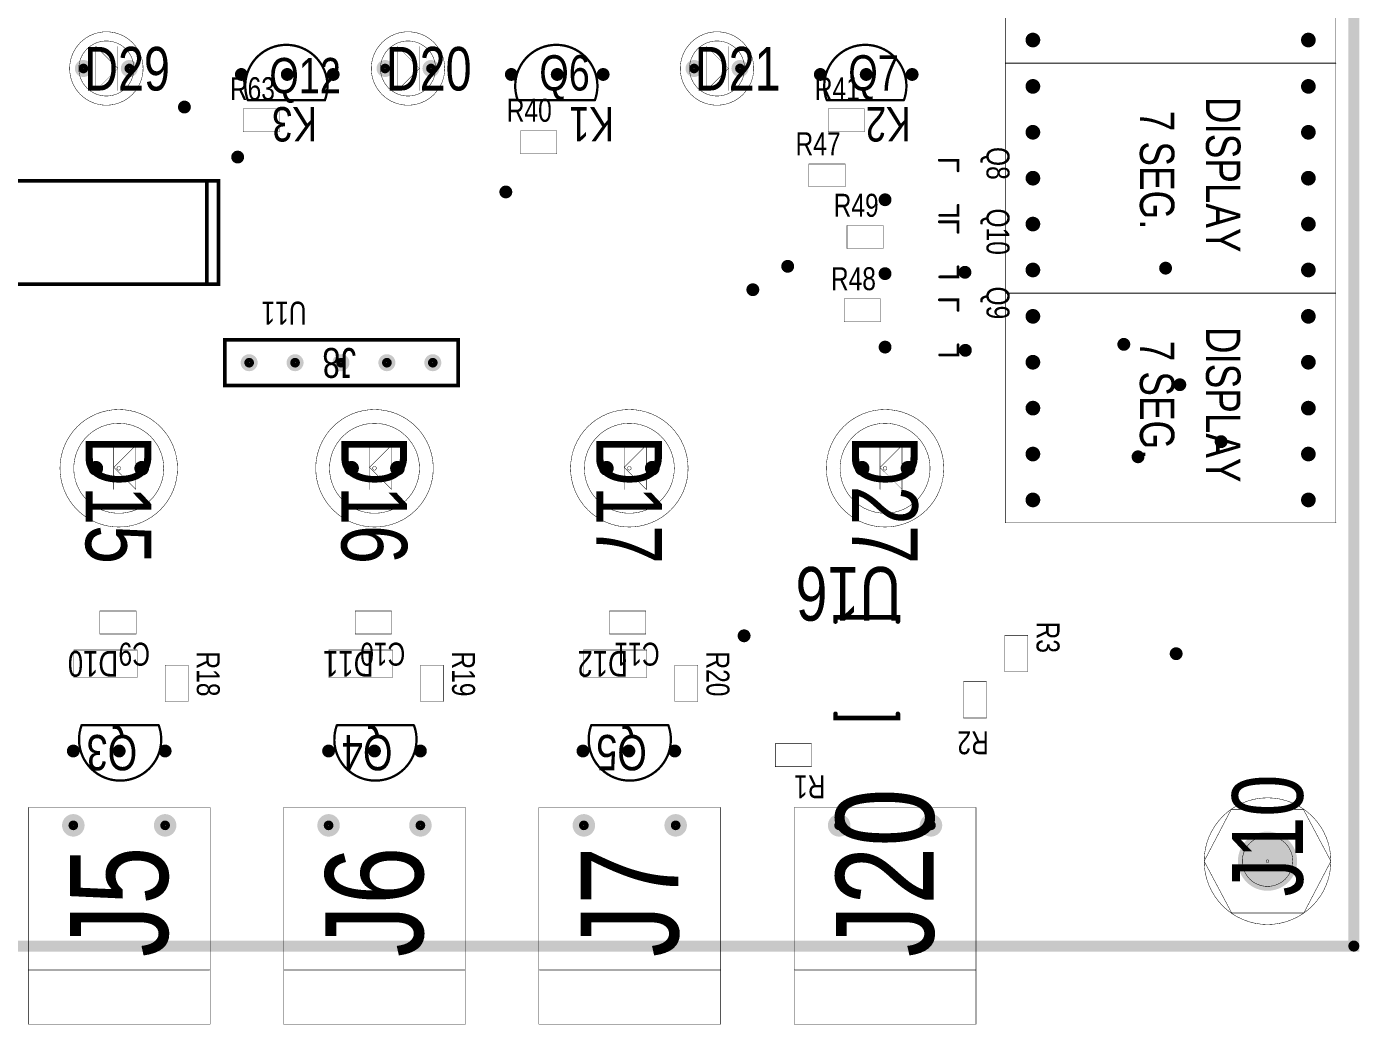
# Model space of a CAD drawing. Extents: x 0 to 5.47, y 0 to 3.78.
# Drawn here: x 2.565 to 5.468, y -0.001 to 2.173 of the extents above; entities that cross this region are included whole.
import ezdxf

# ---------------------------------------------------------------- set-up
doc = ezdxf.new("R2010")
doc.units = 0

msp = doc.modelspace()

# ---------------------------------------------------------------- linework, layer by layer
at = {"layer": 'DRL'}
for points, const_width in [([(4.749, 2.144, 1), (4.765, 2.144, 1)], 0.016), ([(5.349, 2.144, 1), (5.365, 2.144, 1)], 0.016), ([(2.68, 2.082, 1), (2.698, 2.082, 1)], 0.019), ([(2.78, 2.082, 1), (2.798, 2.082, 1)], 0.019), ([(3.337, 2.082, 1), (3.355, 2.082, 1)], 0.019), ([(3.437, 2.082, 1), (3.455, 2.082, 1)], 0.019), ([(4.01, 2.082, 1), (4.028, 2.082, 1)], 0.019), ([(4.11, 2.082, 1), (4.128, 2.082, 1)], 0.019), ([(3.026, 2.069, 1), (3.04, 2.069, 1)], 0.014), ([(3.126, 2.069, 1), (3.14, 2.069, 1)], 0.014), ([(3.226, 2.069, 1), (3.24, 2.069, 1)], 0.014), ([(3.614, 2.069, 1), (3.628, 2.069, 1)], 0.014), ([(3.714, 2.069, 1), (3.728, 2.069, 1)], 0.014), ([(3.814, 2.069, 1), (3.828, 2.069, 1)], 0.014), ([(4.287, 2.069, 1), (4.301, 2.069, 1)], 0.014), ([(4.387, 2.069, 1), (4.401, 2.069, 1)], 0.014), ([(4.487, 2.069, 1), (4.501, 2.069, 1)], 0.014), ([(4.749, 2.043, 1), (4.765, 2.043, 1)], 0.016), ([(5.349, 2.043, 1), (5.365, 2.043, 1)], 0.016), ([(2.902, 1.998, 1), (2.916, 1.998, 1)], 0.014), ([(4.749, 1.943, 1), (4.765, 1.943, 1)], 0.016), ([(5.349, 1.943, 1), (5.365, 1.943, 1)], 0.016), ([(3.018, 1.889, 1), (3.032, 1.889, 1)], 0.014), ([(4.749, 1.843, 1), (4.765, 1.843, 1)], 0.016), ([(5.349, 1.843, 1), (5.365, 1.843, 1)], 0.016), ([(3.602, 1.813, 1), (3.616, 1.813, 1)], 0.014), ([(4.428, 1.796, 1), (4.442, 1.796, 1)], 0.014), ([(4.749, 1.743, 1), (4.765, 1.743, 1)], 0.016), ([(5.349, 1.743, 1), (5.365, 1.743, 1)], 0.016), ([(4.216, 1.651, 1), (4.23, 1.651, 1)], 0.014), ([(4.749, 1.643, 1), (4.765, 1.643, 1)], 0.016), ([(5.039, 1.647, 1), (5.053, 1.647, 1)], 0.014), ([(5.349, 1.643, 1), (5.365, 1.643, 1)], 0.016), ([(4.428, 1.635, 1), (4.442, 1.635, 1)], 0.014), ([(4.602, 1.638, 1), (4.616, 1.638, 1)], 0.014), ([(4.14, 1.6, 1), (4.154, 1.6, 1)], 0.014), ([(4.749, 1.542, 1), (4.765, 1.542, 1)], 0.016), ([(5.349, 1.542, 1), (5.365, 1.542, 1)], 0.016), ([(4.428, 1.475, 1), (4.442, 1.475, 1)], 0.014), ([(4.603, 1.468, 1), (4.617, 1.468, 1)], 0.014), ([(4.948, 1.481, 1), (4.962, 1.481, 1)], 0.014), ([(3.041, 1.441, 1), (3.059, 1.441, 1)], 0.019), ([(3.141, 1.441, 1), (3.159, 1.441, 1)], 0.019), ([(3.241, 1.441, 1), (3.259, 1.441, 1)], 0.019), ([(3.341, 1.441, 1), (3.359, 1.441, 1)], 0.019), ([(3.441, 1.441, 1), (3.459, 1.441, 1)], 0.019), ([(4.749, 1.442, 1), (4.765, 1.442, 1)], 0.016), ([(5.349, 1.442, 1), (5.365, 1.442, 1)], 0.016), ([(5.07, 1.393, 1), (5.084, 1.393, 1)], 0.014), ([(4.749, 1.342, 1), (4.765, 1.342, 1)], 0.016), ([(5.349, 1.342, 1), (5.365, 1.342, 1)], 0.016), ([(5.16, 1.269, 1), (5.174, 1.269, 1)], 0.014), ([(4.749, 1.242, 1), (4.765, 1.242, 1)], 0.016), ([(4.979, 1.236, 1), (4.993, 1.236, 1)], 0.014), ([(5.349, 1.242, 1), (5.365, 1.242, 1)], 0.016), ([(2.708, 1.211, 1), (2.724, 1.211, 1)], 0.016), ([(2.808, 1.211, 1), (2.824, 1.211, 1)], 0.016), ([(3.265, 1.211, 1), (3.281, 1.211, 1)], 0.016), ([(3.365, 1.211, 1), (3.381, 1.211, 1)], 0.016), ([(3.82, 1.211, 1), (3.836, 1.211, 1)], 0.016), ([(3.92, 1.211, 1), (3.936, 1.211, 1)], 0.016), ([(4.377, 1.211, 1), (4.393, 1.211, 1)], 0.016), ([(4.477, 1.211, 1), (4.493, 1.211, 1)], 0.016), ([(4.749, 1.142, 1), (4.765, 1.142, 1)], 0.016), ([(5.349, 1.142, 1), (5.365, 1.142, 1)], 0.016), ([(4.121, 0.846, 1), (4.135, 0.846, 1)], 0.014), ([(5.062, 0.807, 1), (5.076, 0.807, 1)], 0.014), ([(2.66, 0.595, 1), (2.674, 0.595, 1)], 0.014), ([(2.76, 0.595, 1), (2.774, 0.595, 1)], 0.014), ([(2.86, 0.595, 1), (2.874, 0.595, 1)], 0.014), ([(3.216, 0.595, 1), (3.23, 0.595, 1)], 0.014), ([(3.316, 0.595, 1), (3.33, 0.595, 1)], 0.014), ([(3.416, 0.595, 1), (3.43, 0.595, 1)], 0.014), ([(3.77, 0.595, 1), (3.784, 0.595, 1)], 0.014), ([(3.87, 0.595, 1), (3.884, 0.595, 1)], 0.014), ([(3.97, 0.595, 1), (3.984, 0.595, 1)], 0.014), ([(2.655, 0.433, 1), (2.679, 0.433, 1)], 0.025), ([(2.855, 0.433, 1), (2.879, 0.433, 1)], 0.025), ([(3.211, 0.433, 1), (3.235, 0.433, 1)], 0.025), ([(3.411, 0.433, 1), (3.435, 0.433, 1)], 0.025), ([(3.767, 0.433, 1), (3.791, 0.433, 1)], 0.025), ([(3.967, 0.433, 1), (3.991, 0.433, 1)], 0.025), ([(4.323, 0.433, 1), (4.347, 0.433, 1)], 0.025), ([(4.523, 0.433, 1), (4.547, 0.433, 1)], 0.025), ([(5.236, 0.355, 1), (5.3, 0.355, 1)], 0.065)]:
    msp.add_lwpolyline(points, format="xyb", close=True, dxfattribs=dict(at, const_width=const_width))
at = {"layer": 'IN1', "const_width": 0.011}
for points in [[(4.752, 2.144, 1), (4.762, 2.144, 1)], [(5.352, 2.144, 1), (5.362, 2.144, 1)], [(2.684, 2.082, 1), (2.694, 2.082, 1)], [(2.784, 2.082, 1), (2.794, 2.082, 1)], [(3.341, 2.082, 1), (3.351, 2.082, 1)], [(3.441, 2.082, 1), (3.451, 2.082, 1)], [(4.014, 2.082, 1), (4.024, 2.082, 1)], [(4.114, 2.082, 1), (4.124, 2.082, 1)], [(3.028, 2.069, 1), (3.038, 2.069, 1)], [(3.128, 2.069, 1), (3.138, 2.069, 1)], [(3.228, 2.069, 1), (3.238, 2.069, 1)], [(3.616, 2.069, 1), (3.626, 2.069, 1)], [(3.716, 2.069, 1), (3.726, 2.069, 1)], [(3.816, 2.069, 1), (3.826, 2.069, 1)], [(4.289, 2.069, 1), (4.299, 2.069, 1)], [(4.389, 2.069, 1), (4.399, 2.069, 1)], [(4.489, 2.069, 1), (4.499, 2.069, 1)], [(4.752, 2.043, 1), (4.762, 2.043, 1)], [(5.352, 2.043, 1), (5.362, 2.043, 1)], [(2.904, 1.998, 1), (2.914, 1.998, 1)], [(4.752, 1.943, 1), (4.762, 1.943, 1)], [(5.352, 1.943, 1), (5.362, 1.943, 1)], [(3.02, 1.889, 1), (3.03, 1.889, 1)], [(4.752, 1.843, 1), (4.762, 1.843, 1)], [(5.352, 1.843, 1), (5.362, 1.843, 1)], [(3.604, 1.813, 1), (3.614, 1.813, 1)], [(4.43, 1.796, 1), (4.44, 1.796, 1)], [(4.752, 1.743, 1), (4.762, 1.743, 1)], [(5.352, 1.743, 1), (5.362, 1.743, 1)], [(4.218, 1.651, 1), (4.228, 1.651, 1)], [(5.041, 1.647, 1), (5.051, 1.647, 1)], [(4.43, 1.635, 1), (4.44, 1.635, 1)], [(4.604, 1.638, 1), (4.614, 1.638, 1)], [(4.752, 1.643, 1), (4.762, 1.643, 1)], [(5.352, 1.643, 1), (5.362, 1.643, 1)], [(4.142, 1.6, 1), (4.152, 1.6, 1)], [(4.752, 1.542, 1), (4.762, 1.542, 1)], [(5.352, 1.542, 1), (5.362, 1.542, 1)], [(4.43, 1.475, 1), (4.44, 1.475, 1)], [(4.95, 1.481, 1), (4.96, 1.481, 1)], [(3.045, 1.441, 1), (3.055, 1.441, 1)], [(3.145, 1.441, 1), (3.155, 1.441, 1)], [(3.245, 1.441, 1), (3.255, 1.441, 1)], [(3.345, 1.441, 1), (3.355, 1.441, 1)], [(3.445, 1.441, 1), (3.455, 1.441, 1)], [(4.605, 1.468, 1), (4.615, 1.468, 1)], [(4.752, 1.442, 1), (4.762, 1.442, 1)], [(5.352, 1.442, 1), (5.362, 1.442, 1)], [(5.072, 1.393, 1), (5.082, 1.393, 1)], [(4.752, 1.342, 1), (4.762, 1.342, 1)], [(5.352, 1.342, 1), (5.362, 1.342, 1)], [(5.162, 1.269, 1), (5.172, 1.269, 1)], [(4.752, 1.242, 1), (4.762, 1.242, 1)], [(5.352, 1.242, 1), (5.362, 1.242, 1)], [(2.711, 1.211, 1), (2.721, 1.211, 1)], [(2.811, 1.211, 1), (2.821, 1.211, 1)], [(3.268, 1.211, 1), (3.278, 1.211, 1)], [(3.368, 1.211, 1), (3.378, 1.211, 1)], [(3.823, 1.211, 1), (3.833, 1.211, 1)], [(3.923, 1.211, 1), (3.933, 1.211, 1)], [(4.38, 1.211, 1), (4.39, 1.211, 1)], [(4.48, 1.211, 1), (4.49, 1.211, 1)], [(4.981, 1.236, 1), (4.991, 1.236, 1)], [(4.752, 1.142, 1), (4.762, 1.142, 1)], [(5.352, 1.142, 1), (5.362, 1.142, 1)], [(4.123, 0.846, 1), (4.133, 0.846, 1)], [(5.064, 0.807, 1), (5.074, 0.807, 1)], [(2.662, 0.595, 1), (2.672, 0.595, 1)], [(2.762, 0.595, 1), (2.772, 0.595, 1)], [(2.862, 0.595, 1), (2.872, 0.595, 1)], [(3.218, 0.595, 1), (3.228, 0.595, 1)], [(3.318, 0.595, 1), (3.328, 0.595, 1)], [(3.418, 0.595, 1), (3.428, 0.595, 1)], [(3.772, 0.595, 1), (3.782, 0.595, 1)], [(3.872, 0.595, 1), (3.882, 0.595, 1)], [(3.972, 0.595, 1), (3.982, 0.595, 1)], [(2.662, 0.433, 1), (2.672, 0.433, 1)], [(2.862, 0.433, 1), (2.872, 0.433, 1)], [(3.218, 0.433, 1), (3.228, 0.433, 1)], [(3.418, 0.433, 1), (3.428, 0.433, 1)], [(3.774, 0.433, 1), (3.784, 0.433, 1)], [(3.974, 0.433, 1), (3.984, 0.433, 1)], [(4.33, 0.433, 1), (4.34, 0.433, 1)], [(4.53, 0.433, 1), (4.54, 0.433, 1)]]:
    msp.add_lwpolyline(points, format="xyb", close=True, dxfattribs=at)
at = {"layer": 'IN2', "const_width": 0.011}
for points in [[(4.752, 2.144, 1), (4.762, 2.144, 1)], [(5.352, 2.144, 1), (5.362, 2.144, 1)], [(2.684, 2.082, 1), (2.694, 2.082, 1)], [(2.784, 2.082, 1), (2.794, 2.082, 1)], [(3.341, 2.082, 1), (3.351, 2.082, 1)], [(3.441, 2.082, 1), (3.451, 2.082, 1)], [(4.014, 2.082, 1), (4.024, 2.082, 1)], [(4.114, 2.082, 1), (4.124, 2.082, 1)], [(3.028, 2.069, 1), (3.038, 2.069, 1)], [(3.128, 2.069, 1), (3.138, 2.069, 1)], [(3.228, 2.069, 1), (3.238, 2.069, 1)], [(3.616, 2.069, 1), (3.626, 2.069, 1)], [(3.716, 2.069, 1), (3.726, 2.069, 1)], [(3.816, 2.069, 1), (3.826, 2.069, 1)], [(4.289, 2.069, 1), (4.299, 2.069, 1)], [(4.389, 2.069, 1), (4.399, 2.069, 1)], [(4.489, 2.069, 1), (4.499, 2.069, 1)], [(4.752, 2.043, 1), (4.762, 2.043, 1)], [(5.352, 2.043, 1), (5.362, 2.043, 1)], [(2.904, 1.998, 1), (2.914, 1.998, 1)], [(4.752, 1.943, 1), (4.762, 1.943, 1)], [(5.352, 1.943, 1), (5.362, 1.943, 1)], [(3.02, 1.889, 1), (3.03, 1.889, 1)], [(4.752, 1.843, 1), (4.762, 1.843, 1)], [(5.352, 1.843, 1), (5.362, 1.843, 1)], [(3.604, 1.813, 1), (3.614, 1.813, 1)], [(4.43, 1.796, 1), (4.44, 1.796, 1)], [(4.752, 1.743, 1), (4.762, 1.743, 1)], [(5.352, 1.743, 1), (5.362, 1.743, 1)], [(4.218, 1.651, 1), (4.228, 1.651, 1)], [(5.041, 1.647, 1), (5.051, 1.647, 1)], [(4.43, 1.635, 1), (4.44, 1.635, 1)], [(4.604, 1.638, 1), (4.614, 1.638, 1)], [(4.752, 1.643, 1), (4.762, 1.643, 1)], [(5.352, 1.643, 1), (5.362, 1.643, 1)], [(4.142, 1.6, 1), (4.152, 1.6, 1)], [(4.752, 1.542, 1), (4.762, 1.542, 1)], [(5.352, 1.542, 1), (5.362, 1.542, 1)], [(4.43, 1.475, 1), (4.44, 1.475, 1)], [(4.95, 1.481, 1), (4.96, 1.481, 1)], [(3.045, 1.441, 1), (3.055, 1.441, 1)], [(3.145, 1.441, 1), (3.155, 1.441, 1)], [(3.245, 1.441, 1), (3.255, 1.441, 1)], [(3.345, 1.441, 1), (3.355, 1.441, 1)], [(3.445, 1.441, 1), (3.455, 1.441, 1)], [(4.605, 1.468, 1), (4.615, 1.468, 1)], [(4.752, 1.442, 1), (4.762, 1.442, 1)], [(5.352, 1.442, 1), (5.362, 1.442, 1)], [(5.072, 1.393, 1), (5.082, 1.393, 1)], [(4.752, 1.342, 1), (4.762, 1.342, 1)], [(5.352, 1.342, 1), (5.362, 1.342, 1)], [(5.162, 1.269, 1), (5.172, 1.269, 1)], [(4.752, 1.242, 1), (4.762, 1.242, 1)], [(5.352, 1.242, 1), (5.362, 1.242, 1)], [(2.711, 1.211, 1), (2.721, 1.211, 1)], [(2.811, 1.211, 1), (2.821, 1.211, 1)], [(3.268, 1.211, 1), (3.278, 1.211, 1)], [(3.368, 1.211, 1), (3.378, 1.211, 1)], [(3.823, 1.211, 1), (3.833, 1.211, 1)], [(3.923, 1.211, 1), (3.933, 1.211, 1)], [(4.38, 1.211, 1), (4.39, 1.211, 1)], [(4.48, 1.211, 1), (4.49, 1.211, 1)], [(4.981, 1.236, 1), (4.991, 1.236, 1)], [(4.752, 1.142, 1), (4.762, 1.142, 1)], [(5.352, 1.142, 1), (5.362, 1.142, 1)], [(4.123, 0.846, 1), (4.133, 0.846, 1)], [(5.064, 0.807, 1), (5.074, 0.807, 1)], [(2.662, 0.595, 1), (2.672, 0.595, 1)], [(2.762, 0.595, 1), (2.772, 0.595, 1)], [(2.862, 0.595, 1), (2.872, 0.595, 1)], [(3.218, 0.595, 1), (3.228, 0.595, 1)], [(3.318, 0.595, 1), (3.328, 0.595, 1)], [(3.418, 0.595, 1), (3.428, 0.595, 1)], [(3.772, 0.595, 1), (3.782, 0.595, 1)], [(3.872, 0.595, 1), (3.882, 0.595, 1)], [(3.972, 0.595, 1), (3.982, 0.595, 1)], [(2.662, 0.433, 1), (2.672, 0.433, 1)], [(2.862, 0.433, 1), (2.872, 0.433, 1)], [(3.218, 0.433, 1), (3.228, 0.433, 1)], [(3.418, 0.433, 1), (3.428, 0.433, 1)], [(3.774, 0.433, 1), (3.784, 0.433, 1)], [(3.974, 0.433, 1), (3.984, 0.433, 1)], [(4.33, 0.433, 1), (4.34, 0.433, 1)], [(4.53, 0.433, 1), (4.54, 0.433, 1)]]:
    msp.add_lwpolyline(points, format="xyb", close=True, dxfattribs=at)
at = {"layer": 'SST'}
for points, const_width in [([(0.047, 0.17), (0.047, 3.512), (5.456, 3.512), (5.456, 0.17), (0.047, 0.17)], 0.024), ([(2.716, 2.13), (2.764, 2.082), (2.716, 2.034), (2.716, 2.13)], 0.001), ([(3.373, 2.13), (3.373, 2.034), (3.421, 2.082), (3.373, 2.13)], 0.001), ([(4.046, 2.13), (4.046, 2.034), (4.094, 2.082), (4.046, 2.13)], 0.001), ([(3.116, 1.944), (3.037, 1.944), (3.037, 1.994), (3.116, 1.994), (3.116, 1.944)], 0.001), ([(4.39, 1.944), (4.311, 1.944), (4.311, 1.994), (4.39, 1.994), (4.39, 1.944)], 0.001), ([(3.72, 1.896), (3.641, 1.896), (3.641, 1.946), (3.72, 1.946), (3.72, 1.896)], 0.001), ([(4.348, 1.824), (4.269, 1.824), (4.269, 1.874), (4.348, 1.874), (4.348, 1.824)], 0.001), ([(2.983, 1.612), (2.983, 1.837), (2.983, 1.837), (2.283, 1.837), (2.283, 1.612), (2.983, 1.612)], 0.008), ([(4.431, 1.69), (4.352, 1.69), (4.352, 1.74), (4.431, 1.74), (4.431, 1.69)], 0.001), ([(4.425, 1.53), (4.346, 1.53), (4.346, 1.58), (4.425, 1.58), (4.425, 1.53)], 0.001), ([(2.803, 1.165), (2.803, 1.261), (2.755, 1.213), (2.803, 1.165)], 0.001), ([(3.36, 1.165), (3.36, 1.261), (3.312, 1.213), (3.36, 1.165)], 0.001), ([(3.915, 1.165), (3.915, 1.261), (3.867, 1.213), (3.915, 1.165)], 0.001), ([(4.472, 1.165), (4.472, 1.261), (4.424, 1.213), (4.472, 1.165)], 0.001), ([(2.725, 0.9), (2.804, 0.9), (2.804, 0.85), (2.725, 0.85), (2.725, 0.9)], 0.001), ([(3.281, 0.9), (3.36, 0.9), (3.36, 0.85), (3.281, 0.85), (3.281, 0.9)], 0.001), ([(3.835, 0.9), (3.914, 0.9), (3.914, 0.85), (3.835, 0.85), (3.835, 0.9)], 0.001), ([(4.696, 0.768), (4.696, 0.847), (4.746, 0.847), (4.746, 0.768), (4.696, 0.768)], 0.001), ([(2.867, 0.703), (2.867, 0.782), (2.917, 0.782), (2.917, 0.703), (2.867, 0.703)], 0.001), ([(3.423, 0.703), (3.423, 0.782), (3.473, 0.782), (3.473, 0.703), (3.423, 0.703)], 0.001), ([(3.977, 0.703), (3.977, 0.782), (4.027, 0.782), (4.027, 0.703), (3.977, 0.703)], 0.001), ([(4.656, 0.746), (4.656, 0.667), (4.606, 0.667), (4.606, 0.746), (4.656, 0.746)], 0.001), ([(4.196, 0.611), (4.275, 0.611), (4.275, 0.561), (4.196, 0.561), (4.196, 0.611)], 0.001)]:
    msp.add_lwpolyline(points, close=True, dxfattribs=dict(at, const_width=const_width))
for points, const_width in [([(4.697, 2.594), (4.697, 2.094), (5.417, 2.094), (5.417, 2.594)], 0.001), ([(2.764, 2.034), (2.764, 2.13)], 0.001), ([(3.421, 2.034), (3.421, 2.13)], 0.001), ([(4.094, 2.034), (4.094, 2.13)], 0.001), ([(4.697, 2.093), (4.697, 1.593), (5.417, 1.593), (5.417, 2.093)], 0.001), ([(4.697, 2.093), (5.417, 2.093)], 0.001), ([(3.047, 2.013), (3.215, 2.013)], 0.005), ([(4.308, 2.013), (4.476, 2.013)], 0.005), ([(4.553, 1.882), (4.594, 1.882), (4.594, 1.859)], 0.006), ([(2.958, 1.837), (2.958, 1.612)], 0.008), ([(4.554, 1.762), (4.594, 1.762), (4.594, 1.784)], 0.006), ([(4.553, 1.748), (4.594, 1.748), (4.594, 1.725)], 0.006), ([(4.554, 1.628), (4.594, 1.628), (4.594, 1.65)], 0.006), ([(4.553, 1.578), (4.594, 1.578), (4.594, 1.555)], 0.006), ([(4.697, 1.592), (4.697, 1.092), (5.417, 1.092), (5.417, 1.592)], 0.001), ([(4.697, 1.592), (5.417, 1.592)], 0.001), ([(4.554, 1.458), (4.594, 1.458), (4.594, 1.48)], 0.006), ([(2.755, 1.261), (2.755, 1.165)], 0.001), ([(3.312, 1.261), (3.312, 1.165)], 0.001), ([(3.867, 1.261), (3.867, 1.165)], 0.001), ([(4.424, 1.261), (4.424, 1.165)], 0.001), ([(4.327, 0.877), (4.327, 0.886), (4.463, 0.886), (4.463, 0.877)], 0.01), ([(4.463, 0.676), (4.463, 0.667), (4.327, 0.667), (4.327, 0.676)], 0.01), ([(2.853, 0.651), (2.685, 0.651)], 0.005), ([(3.409, 0.651), (3.241, 0.651)], 0.005), ([(3.963, 0.651), (3.795, 0.651)], 0.005), ([(5.189, 0.468), (5.13, 0.355)], 0.001), ([(5.189, 0.468), (5.346, 0.468)], 0.001), ([(5.406, 0.355), (5.346, 0.468)], 0.001), ([(5.13, 0.355), (5.19, 0.242)], 0.001), ([(5.406, 0.355), (5.347, 0.242)], 0.001), ([(5.347, 0.242), (5.19, 0.242)], 0.001), ([(5.347, 0.242), (5.19, 0.242)], 0.001), ([(2.57, 0.118), (2.964, 0.118)], 0.001), ([(3.126, 0.118), (3.52, 0.118)], 0.001), ([(3.682, 0.118), (4.076, 0.118)], 0.001), ([(4.238, 0.118), (4.632, 0.118)], 0.001)]:
    msp.add_lwpolyline(points, dxfattribs=dict(at, const_width=const_width))
for points, const_width in [([(2.819, 2.082, 1), (2.659, 2.082)], 0.001), ([(3.476, 2.082, 1), (3.316, 2.082)], 0.001), ([(4.149, 2.082, 1), (3.989, 2.082)], 0.001), ([(2.799, 2.082, 1), (2.679, 2.082)], 0.001), ([(3.214, 2.013), (3.215, 2.013, 1.434973), (3.047, 2.013)], 0.005), ([(3.456, 2.082, 1), (3.336, 2.082)], 0.001), ([(3.802, 2.013), (3.803, 2.013, 1.434973), (3.635, 2.013)], 0.005), ([(4.129, 2.082, 1), (4.009, 2.082)], 0.001), ([(4.475, 2.013), (4.476, 2.013, 1.434973), (4.308, 2.013)], 0.005), ([(2.659, 2.082, 1), (2.819, 2.082)], 0.001), ([(2.679, 2.082, 1), (2.799, 2.082)], 0.001), ([(3.316, 2.082, 1), (3.476, 2.082)], 0.001), ([(3.336, 2.082, 1), (3.456, 2.082)], 0.001), ([(3.989, 2.082, 1), (4.149, 2.082)], 0.001), ([(4.009, 2.082, 1), (4.129, 2.082)], 0.001), ([(3.635, 2.013), (3.803, 2.013, 0.075382)], 0.005), ([(2.894, 1.211, 1), (2.638, 1.211)], 0.001), ([(3.451, 1.211, 1), (3.195, 1.211)], 0.001), ([(4.006, 1.211, 1), (3.75, 1.211)], 0.001), ([(4.563, 1.211, 1), (4.307, 1.211)], 0.001), ([(2.864, 1.211, 1), (2.668, 1.211)], 0.001), ([(3.421, 1.211, 1), (3.225, 1.211)], 0.001), ([(3.976, 1.211, 1), (3.78, 1.211)], 0.001), ([(4.533, 1.211, 1), (4.337, 1.211)], 0.001), ([(2.638, 1.211, 1), (2.894, 1.211)], 0.001), ([(2.668, 1.211, 1), (2.864, 1.211)], 0.001), ([(2.77, 1.211, 1), (2.762, 1.211)], 0.001), ([(2.762, 1.211, 1), (2.77, 1.211)], 0.001), ([(3.195, 1.211, 1), (3.451, 1.211)], 0.001), ([(3.225, 1.211, 1), (3.421, 1.211)], 0.001), ([(3.327, 1.211, 1), (3.319, 1.211)], 0.001), ([(3.319, 1.211, 1), (3.327, 1.211)], 0.001), ([(3.75, 1.211, 1), (4.006, 1.211)], 0.001), ([(3.78, 1.211, 1), (3.976, 1.211)], 0.001), ([(3.882, 1.211, 1), (3.874, 1.211)], 0.001), ([(3.874, 1.211, 1), (3.882, 1.211)], 0.001), ([(4.307, 1.211, 1), (4.563, 1.211)], 0.001), ([(4.337, 1.211, 1), (4.533, 1.211)], 0.001), ([(4.439, 1.211, 1), (4.431, 1.211)], 0.001), ([(4.431, 1.211, 1), (4.439, 1.211)], 0.001), ([(2.686, 0.651), (2.685, 0.651, 1.434973), (2.853, 0.651)], 0.005), ([(3.242, 0.651), (3.241, 0.651, 1.434973), (3.409, 0.651)], 0.005), ([(3.796, 0.651), (3.795, 0.651, 1.434973), (3.963, 0.651)], 0.005), ([(5.406, 0.355, 1), (5.13, 0.355)], 0.001), ([(5.406, 0.355, 1), (5.13, 0.355)], 0.001), ([(5.323, 0.355, 1), (5.213, 0.355)], 0.001), ([(5.13, 0.355, 1), (5.406, 0.355)], 0.001), ([(5.13, 0.355, 1), (5.406, 0.355)], 0.001), ([(5.213, 0.355, 1), (5.323, 0.355)], 0.001), ([(5.271, 0.355, 1), (5.265, 0.355)], 0.001), ([(5.265, 0.355, 1), (5.271, 0.355)], 0.001)]:
    msp.add_lwpolyline(points, format="xyb", dxfattribs=dict(at, const_width=const_width))
for points, const_width in [([(2.7158, 2.13, 1), (2.7163, 2.13, 1)], 0.0005), ([(2.7158, 2.13, 1), (2.7163, 2.13, 1)], 0.0005), ([(2.7638, 2.13, 1), (2.7643, 2.13, 1)], 0.0005), ([(3.3728, 2.13, 1), (3.3733, 2.13, 1)], 0.0005), ([(3.3728, 2.13, 1), (3.3733, 2.13, 1)], 0.0005), ([(3.4208, 2.13, 1), (3.4213, 2.13, 1)], 0.0005), ([(4.0458, 2.13, 1), (4.0463, 2.13, 1)], 0.0005), ([(4.0458, 2.13, 1), (4.0463, 2.13, 1)], 0.0005), ([(4.0938, 2.13, 1), (4.0943, 2.13, 1)], 0.0005), ([(4.6967, 2.094, 1), (4.6973, 2.094, 1)], 0.0005), ([(4.6967, 2.093, 1), (4.6973, 2.093, 1)], 0.0005), ([(4.6967, 2.093, 1), (4.6973, 2.093, 1)], 0.0005), ([(5.4167, 2.094, 1), (5.4173, 2.094, 1)], 0.0005), ([(5.4167, 2.093, 1), (5.4173, 2.093, 1)], 0.0005), ([(5.4167, 2.093, 1), (5.4173, 2.093, 1)], 0.0005), ([(2.6588, 2.082, 1), (2.6593, 2.082, 1)], 0.0005), ([(2.6588, 2.082, 1), (2.6593, 2.082, 1)], 0.0005), ([(2.6788, 2.082, 1), (2.6793, 2.082, 1)], 0.0005), ([(2.6788, 2.082, 1), (2.6793, 2.082, 1)], 0.0005), ([(2.7638, 2.082, 1), (2.7643, 2.082, 1)], 0.0005), ([(2.7988, 2.082, 1), (2.7992, 2.082, 1)], 0.0005), ([(2.7988, 2.082, 1), (2.7992, 2.082, 1)], 0.0005), ([(2.8188, 2.082, 1), (2.8192, 2.082, 1)], 0.0005), ([(2.8188, 2.082, 1), (2.8192, 2.082, 1)], 0.0005), ([(3.3158, 2.082, 1), (3.3163, 2.082, 1)], 0.0005), ([(3.3158, 2.082, 1), (3.3163, 2.082, 1)], 0.0005), ([(3.3358, 2.082, 1), (3.3362, 2.082, 1)], 0.0005), ([(3.3358, 2.082, 1), (3.3362, 2.082, 1)], 0.0005), ([(3.4208, 2.082, 1), (3.4213, 2.082, 1)], 0.0005), ([(3.4558, 2.082, 1), (3.4562, 2.082, 1)], 0.0005), ([(3.4558, 2.082, 1), (3.4562, 2.082, 1)], 0.0005), ([(3.4758, 2.082, 1), (3.4762, 2.082, 1)], 0.0005), ([(3.4758, 2.082, 1), (3.4762, 2.082, 1)], 0.0005), ([(3.9888, 2.082, 1), (3.9892, 2.082, 1)], 0.0005), ([(3.9888, 2.082, 1), (3.9892, 2.082, 1)], 0.0005), ([(4.0088, 2.082, 1), (4.0093, 2.082, 1)], 0.0005), ([(4.0088, 2.082, 1), (4.0093, 2.082, 1)], 0.0005), ([(4.0938, 2.082, 1), (4.0943, 2.082, 1)], 0.0005), ([(4.1288, 2.082, 1), (4.1293, 2.082, 1)], 0.0005), ([(4.1288, 2.082, 1), (4.1293, 2.082, 1)], 0.0005), ([(4.1487, 2.082, 1), (4.1493, 2.082, 1)], 0.0005), ([(4.1487, 2.082, 1), (4.1493, 2.082, 1)], 0.0005), ([(2.7158, 2.034, 1), (2.7163, 2.034, 1)], 0.0005), ([(2.7638, 2.034, 1), (2.7643, 2.034, 1)], 0.0005), ([(3.3728, 2.034, 1), (3.3733, 2.034, 1)], 0.0005), ([(3.4208, 2.034, 1), (3.4213, 2.034, 1)], 0.0005), ([(4.0458, 2.034, 1), (4.0463, 2.034, 1)], 0.0005), ([(4.0938, 2.034, 1), (4.0943, 2.034, 1)], 0.0005), ([(3.0458, 2.013, 1), (3.0483, 2.013, 1)], 0.0025), ([(3.0458, 2.013, 1), (3.0483, 2.013, 1)], 0.0025), ([(3.2127, 2.013, 1), (3.2153, 2.013, 1)], 0.0025), ([(3.2137, 2.013, 1), (3.2163, 2.013, 1)], 0.0025), ([(3.2137, 2.013, 1), (3.2163, 2.013, 1)], 0.0025), ([(3.6338, 2.013, 1), (3.6363, 2.013, 1)], 0.0025), ([(3.6338, 2.013, 1), (3.6363, 2.013, 1)], 0.0025), ([(3.8007, 2.013, 1), (3.8033, 2.013, 1)], 0.0025), ([(3.8017, 2.013, 1), (3.8043, 2.013, 1)], 0.0025), ([(3.8017, 2.013, 1), (3.8043, 2.013, 1)], 0.0025), ([(4.3068, 2.013, 1), (4.3092, 2.013, 1)], 0.0025), ([(4.3068, 2.013, 1), (4.3092, 2.013, 1)], 0.0025), ([(4.4738, 2.013, 1), (4.4763, 2.013, 1)], 0.0025), ([(4.4748, 2.013, 1), (4.4772, 2.013, 1)], 0.0025), ([(4.4748, 2.013, 1), (4.4772, 2.013, 1)], 0.0025), ([(3.0368, 1.994, 1), (3.0372, 1.994, 1)], 0.0005), ([(3.1158, 1.994, 1), (3.1163, 1.994, 1)], 0.0005), ([(4.3107, 1.994, 1), (4.3113, 1.994, 1)], 0.0005), ([(4.3897, 1.994, 1), (4.3903, 1.994, 1)], 0.0005), ([(3.6408, 1.946, 1), (3.6412, 1.946, 1)], 0.0005), ([(3.7198, 1.946, 1), (3.7203, 1.946, 1)], 0.0005), ([(3.0368, 1.944, 1), (3.0372, 1.944, 1)], 0.0005), ([(3.1158, 1.944, 1), (3.1163, 1.944, 1)], 0.0005), ([(3.1158, 1.944, 1), (3.1163, 1.944, 1)], 0.0005), ([(4.3107, 1.944, 1), (4.3113, 1.944, 1)], 0.0005), ([(4.3897, 1.944, 1), (4.3903, 1.944, 1)], 0.0005), ([(4.3897, 1.944, 1), (4.3903, 1.944, 1)], 0.0005), ([(3.6408, 1.896, 1), (3.6412, 1.896, 1)], 0.0005), ([(3.7198, 1.896, 1), (3.7203, 1.896, 1)], 0.0005), ([(3.7198, 1.896, 1), (3.7203, 1.896, 1)], 0.0005), ([(4.2687, 1.874, 1), (4.2693, 1.874, 1)], 0.0005), ([(4.3477, 1.874, 1), (4.3483, 1.874, 1)], 0.0005), ([(4.5515, 1.882, 1), (4.5545, 1.882, 1)], 0.003), ([(4.5925, 1.882, 1), (4.5955, 1.882, 1)], 0.003), ([(4.5925, 1.859, 1), (4.5955, 1.859, 1)], 0.003), ([(2.956, 1.837, 1), (2.96, 1.837, 1)], 0.004), ([(2.981, 1.837, 1), (2.985, 1.837, 1)], 0.004), ([(2.981, 1.837, 1), (2.985, 1.837, 1)], 0.004), ([(4.2687, 1.824, 1), (4.2693, 1.824, 1)], 0.0005), ([(4.3477, 1.824, 1), (4.3483, 1.824, 1)], 0.0005), ([(4.3477, 1.824, 1), (4.3483, 1.824, 1)], 0.0005), ([(4.5925, 1.784, 1), (4.5955, 1.784, 1)], 0.003), ([(4.5515, 1.748, 1), (4.5545, 1.748, 1)], 0.003), ([(4.5525, 1.762, 1), (4.5555, 1.762, 1)], 0.003), ([(4.5925, 1.762, 1), (4.5955, 1.762, 1)], 0.003), ([(4.5925, 1.748, 1), (4.5955, 1.748, 1)], 0.003), ([(4.3518, 1.74, 1), (4.3523, 1.74, 1)], 0.0005), ([(4.4307, 1.74, 1), (4.4313, 1.74, 1)], 0.0005), ([(4.5925, 1.725, 1), (4.5955, 1.725, 1)], 0.003), ([(4.3518, 1.69, 1), (4.3523, 1.69, 1)], 0.0005), ([(4.4307, 1.69, 1), (4.4313, 1.69, 1)], 0.0005), ([(4.4307, 1.69, 1), (4.4313, 1.69, 1)], 0.0005), ([(4.5525, 1.628, 1), (4.5555, 1.628, 1)], 0.003), ([(4.5925, 1.65, 1), (4.5955, 1.65, 1)], 0.003), ([(4.5925, 1.628, 1), (4.5955, 1.628, 1)], 0.003), ([(2.956, 1.612, 1), (2.96, 1.612, 1)], 0.004), ([(2.981, 1.612, 1), (2.985, 1.612, 1)], 0.004), ([(2.981, 1.612, 1), (2.985, 1.612, 1)], 0.004), ([(4.3457, 1.58, 1), (4.3463, 1.58, 1)], 0.0005), ([(4.4247, 1.58, 1), (4.4253, 1.58, 1)], 0.0005), ([(4.5515, 1.578, 1), (4.5545, 1.578, 1)], 0.003), ([(4.5925, 1.578, 1), (4.5955, 1.578, 1)], 0.003), ([(4.6967, 1.593, 1), (4.6973, 1.593, 1)], 0.0005), ([(4.6967, 1.592, 1), (4.6973, 1.592, 1)], 0.0005), ([(4.6967, 1.592, 1), (4.6973, 1.592, 1)], 0.0005), ([(5.4167, 1.593, 1), (5.4173, 1.593, 1)], 0.0005), ([(5.4167, 1.592, 1), (5.4173, 1.592, 1)], 0.0005), ([(5.4167, 1.592, 1), (5.4173, 1.592, 1)], 0.0005), ([(4.5925, 1.555, 1), (4.5955, 1.555, 1)], 0.003), ([(4.3457, 1.53, 1), (4.3463, 1.53, 1)], 0.0005), ([(4.4247, 1.53, 1), (4.4253, 1.53, 1)], 0.0005), ([(4.4247, 1.53, 1), (4.4253, 1.53, 1)], 0.0005), ([(2.997, 1.391), (2.997, 1.491), (3.505, 1.491), (3.505, 1.391), (2.997, 1.391, 46.936209)], 0.008), ([(2.995, 1.491, 1), (2.999, 1.491, 1)], 0.004), ([(3.503, 1.491, 1), (3.507, 1.491, 1)], 0.004), ([(4.5925, 1.48, 1), (4.5955, 1.48, 1)], 0.003), ([(4.5525, 1.458, 1), (4.5555, 1.458, 1)], 0.003), ([(4.5925, 1.458, 1), (4.5955, 1.458, 1)], 0.003), ([(2.995, 1.391, 1), (2.999, 1.391, 1)], 0.004), ([(2.995, 1.391, 1), (2.999, 1.391, 1)], 0.004), ([(3.503, 1.391, 1), (3.507, 1.391, 1)], 0.004), ([(2.7548, 1.261, 1), (2.7552, 1.261, 1)], 0.0005), ([(2.8028, 1.261, 1), (2.8032, 1.261, 1)], 0.0005), ([(3.3118, 1.261, 1), (3.3123, 1.261, 1)], 0.0005), ([(3.3598, 1.261, 1), (3.3602, 1.261, 1)], 0.0005), ([(3.8668, 1.261, 1), (3.8672, 1.261, 1)], 0.0005), ([(3.9148, 1.261, 1), (3.9152, 1.261, 1)], 0.0005), ([(4.4238, 1.261, 1), (4.4243, 1.261, 1)], 0.0005), ([(4.4718, 1.261, 1), (4.4723, 1.261, 1)], 0.0005), ([(2.6378, 1.211, 1), (2.6382, 1.211, 1)], 0.0005), ([(2.6378, 1.211, 1), (2.6382, 1.211, 1)], 0.0005), ([(2.6678, 1.211, 1), (2.6683, 1.211, 1)], 0.0005), ([(2.6678, 1.211, 1), (2.6683, 1.211, 1)], 0.0005), ([(2.7548, 1.213, 1), (2.7552, 1.213, 1)], 0.0005), ([(2.7618, 1.211, 1), (2.7622, 1.211, 1)], 0.0005), ([(2.7618, 1.211, 1), (2.7622, 1.211, 1)], 0.0005), ([(2.7698, 1.211, 1), (2.7702, 1.211, 1)], 0.0005), ([(2.7698, 1.211, 1), (2.7702, 1.211, 1)], 0.0005), ([(2.8638, 1.211, 1), (2.8642, 1.211, 1)], 0.0005), ([(2.8638, 1.211, 1), (2.8642, 1.211, 1)], 0.0005), ([(2.8938, 1.211, 1), (2.8943, 1.211, 1)], 0.0005), ([(2.8938, 1.211, 1), (2.8943, 1.211, 1)], 0.0005), ([(3.1948, 1.211, 1), (3.1953, 1.211, 1)], 0.0005), ([(3.1948, 1.211, 1), (3.1953, 1.211, 1)], 0.0005), ([(3.2248, 1.211, 1), (3.2253, 1.211, 1)], 0.0005), ([(3.2248, 1.211, 1), (3.2253, 1.211, 1)], 0.0005), ([(3.3118, 1.213, 1), (3.3123, 1.213, 1)], 0.0005), ([(3.3188, 1.211, 1), (3.3192, 1.211, 1)], 0.0005), ([(3.3188, 1.211, 1), (3.3192, 1.211, 1)], 0.0005), ([(3.3268, 1.211, 1), (3.3272, 1.211, 1)], 0.0005), ([(3.3268, 1.211, 1), (3.3272, 1.211, 1)], 0.0005), ([(3.4208, 1.211, 1), (3.4213, 1.211, 1)], 0.0005), ([(3.4208, 1.211, 1), (3.4213, 1.211, 1)], 0.0005), ([(3.4508, 1.211, 1), (3.4512, 1.211, 1)], 0.0005), ([(3.4508, 1.211, 1), (3.4512, 1.211, 1)], 0.0005), ([(3.7498, 1.211, 1), (3.7502, 1.211, 1)], 0.0005), ([(3.7498, 1.211, 1), (3.7502, 1.211, 1)], 0.0005), ([(3.7798, 1.211, 1), (3.7803, 1.211, 1)], 0.0005), ([(3.7798, 1.211, 1), (3.7803, 1.211, 1)], 0.0005), ([(3.8668, 1.213, 1), (3.8672, 1.213, 1)], 0.0005), ([(3.8738, 1.211, 1), (3.8743, 1.211, 1)], 0.0005), ([(3.8738, 1.211, 1), (3.8743, 1.211, 1)], 0.0005), ([(3.8818, 1.211, 1), (3.8823, 1.211, 1)], 0.0005), ([(3.8818, 1.211, 1), (3.8823, 1.211, 1)], 0.0005), ([(3.9758, 1.211, 1), (3.9762, 1.211, 1)], 0.0005), ([(3.9758, 1.211, 1), (3.9762, 1.211, 1)], 0.0005), ([(4.0057, 1.211, 1), (4.0063, 1.211, 1)], 0.0005), ([(4.0057, 1.211, 1), (4.0063, 1.211, 1)], 0.0005), ([(4.3068, 1.211, 1), (4.3073, 1.211, 1)], 0.0005), ([(4.3068, 1.211, 1), (4.3073, 1.211, 1)], 0.0005), ([(4.3367, 1.211, 1), (4.3373, 1.211, 1)], 0.0005), ([(4.3367, 1.211, 1), (4.3373, 1.211, 1)], 0.0005), ([(4.4238, 1.213, 1), (4.4243, 1.213, 1)], 0.0005), ([(4.4307, 1.211, 1), (4.4313, 1.211, 1)], 0.0005), ([(4.4307, 1.211, 1), (4.4313, 1.211, 1)], 0.0005), ([(4.4387, 1.211, 1), (4.4393, 1.211, 1)], 0.0005), ([(4.4387, 1.211, 1), (4.4393, 1.211, 1)], 0.0005), ([(4.5328, 1.211, 1), (4.5333, 1.211, 1)], 0.0005), ([(4.5328, 1.211, 1), (4.5333, 1.211, 1)], 0.0005), ([(4.5627, 1.211, 1), (4.5633, 1.211, 1)], 0.0005), ([(4.5627, 1.211, 1), (4.5633, 1.211, 1)], 0.0005), ([(2.7548, 1.165, 1), (2.7552, 1.165, 1)], 0.0005), ([(2.8028, 1.165, 1), (2.8032, 1.165, 1)], 0.0005), ([(2.8028, 1.165, 1), (2.8032, 1.165, 1)], 0.0005), ([(3.3118, 1.165, 1), (3.3123, 1.165, 1)], 0.0005), ([(3.3598, 1.165, 1), (3.3602, 1.165, 1)], 0.0005), ([(3.3598, 1.165, 1), (3.3602, 1.165, 1)], 0.0005), ([(3.8668, 1.165, 1), (3.8672, 1.165, 1)], 0.0005), ([(3.9148, 1.165, 1), (3.9152, 1.165, 1)], 0.0005), ([(3.9148, 1.165, 1), (3.9152, 1.165, 1)], 0.0005), ([(4.4238, 1.165, 1), (4.4243, 1.165, 1)], 0.0005), ([(4.4718, 1.165, 1), (4.4723, 1.165, 1)], 0.0005), ([(4.4718, 1.165, 1), (4.4723, 1.165, 1)], 0.0005), ([(4.6967, 1.092, 1), (4.6973, 1.092, 1)], 0.0005), ([(5.4167, 1.092, 1), (5.4173, 1.092, 1)], 0.0005), ([(2.7248, 0.9, 1), (2.7253, 0.9, 1)], 0.0005), ([(2.7248, 0.9, 1), (2.7253, 0.9, 1)], 0.0005), ([(2.8038, 0.9, 1), (2.8043, 0.9, 1)], 0.0005), ([(3.2808, 0.9, 1), (3.2813, 0.9, 1)], 0.0005), ([(3.2808, 0.9, 1), (3.2813, 0.9, 1)], 0.0005), ([(3.3598, 0.9, 1), (3.3602, 0.9, 1)], 0.0005), ([(3.8348, 0.9, 1), (3.8352, 0.9, 1)], 0.0005), ([(3.8348, 0.9, 1), (3.8352, 0.9, 1)], 0.0005), ([(3.9138, 0.9, 1), (3.9143, 0.9, 1)], 0.0005), ([(4.3245, 0.886, 1), (4.3295, 0.886, 1)], 0.005), ([(4.3245, 0.877, 1), (4.3295, 0.877, 1)], 0.005), ([(4.4605, 0.886, 1), (4.4655, 0.886, 1)], 0.005), ([(4.4605, 0.877, 1), (4.4655, 0.877, 1)], 0.005), ([(2.7248, 0.85, 1), (2.7253, 0.85, 1)], 0.0005), ([(2.8038, 0.85, 1), (2.8043, 0.85, 1)], 0.0005), ([(3.2808, 0.85, 1), (3.2813, 0.85, 1)], 0.0005), ([(3.3598, 0.85, 1), (3.3602, 0.85, 1)], 0.0005), ([(3.8348, 0.85, 1), (3.8352, 0.85, 1)], 0.0005), ([(3.9138, 0.85, 1), (3.9143, 0.85, 1)], 0.0005), ([(4.6957, 0.847, 1), (4.6963, 0.847, 1)], 0.0005), ([(4.7458, 0.847, 1), (4.7463, 0.847, 1)], 0.0005), ([(2.806, 0.815), (2.806, 0.755), (2.668, 0.755), (2.668, 0.815), (2.806, 0.815, 47.358683)], 0.001), ([(2.6678, 0.815, 1), (2.6683, 0.815, 1)], 0.0005), ([(2.8058, 0.815, 1), (2.8062, 0.815, 1)], 0.0005), ([(2.8058, 0.815, 1), (2.8062, 0.815, 1)], 0.0005), ([(3.362, 0.815), (3.362, 0.755), (3.224, 0.755), (3.224, 0.815), (3.362, 0.815, 46.189179)], 0.001), ([(3.2238, 0.815, 1), (3.2243, 0.815, 1)], 0.0005), ([(3.3618, 0.815, 1), (3.3623, 0.815, 1)], 0.0005), ([(3.3618, 0.815, 1), (3.3623, 0.815, 1)], 0.0005), ([(3.916, 0.815), (3.916, 0.755), (3.778, 0.755), (3.778, 0.815), (3.916, 0.815, 45.079987)], 0.001), ([(3.7778, 0.815, 1), (3.7782, 0.815, 1)], 0.0005), ([(3.9158, 0.815, 1), (3.9162, 0.815, 1)], 0.0005), ([(3.9158, 0.815, 1), (3.9162, 0.815, 1)], 0.0005), ([(2.6678, 0.755, 1), (2.6683, 0.755, 1)], 0.0005), ([(2.8058, 0.755, 1), (2.8062, 0.755, 1)], 0.0005), ([(2.8668, 0.782, 1), (2.8672, 0.782, 1)], 0.0005), ([(2.9168, 0.782, 1), (2.9173, 0.782, 1)], 0.0005), ([(3.2238, 0.755, 1), (3.2243, 0.755, 1)], 0.0005), ([(3.3618, 0.755, 1), (3.3623, 0.755, 1)], 0.0005), ([(3.4228, 0.782, 1), (3.4232, 0.782, 1)], 0.0005), ([(3.4728, 0.782, 1), (3.4732, 0.782, 1)], 0.0005), ([(3.7778, 0.755, 1), (3.7782, 0.755, 1)], 0.0005), ([(3.9158, 0.755, 1), (3.9162, 0.755, 1)], 0.0005), ([(3.9768, 0.782, 1), (3.9772, 0.782, 1)], 0.0005), ([(4.0267, 0.782, 1), (4.0273, 0.782, 1)], 0.0005), ([(4.6957, 0.768, 1), (4.6963, 0.768, 1)], 0.0005), ([(4.6957, 0.768, 1), (4.6963, 0.768, 1)], 0.0005), ([(4.7458, 0.768, 1), (4.7463, 0.768, 1)], 0.0005), ([(4.6057, 0.746, 1), (4.6063, 0.746, 1)], 0.0005), ([(4.6557, 0.746, 1), (4.6563, 0.746, 1)], 0.0005), ([(4.6557, 0.746, 1), (4.6563, 0.746, 1)], 0.0005), ([(2.8668, 0.703, 1), (2.8672, 0.703, 1)], 0.0005), ([(2.8668, 0.703, 1), (2.8672, 0.703, 1)], 0.0005), ([(2.9168, 0.703, 1), (2.9173, 0.703, 1)], 0.0005), ([(3.4228, 0.703, 1), (3.4232, 0.703, 1)], 0.0005), ([(3.4228, 0.703, 1), (3.4232, 0.703, 1)], 0.0005), ([(3.4728, 0.703, 1), (3.4732, 0.703, 1)], 0.0005), ([(3.9768, 0.703, 1), (3.9772, 0.703, 1)], 0.0005), ([(3.9768, 0.703, 1), (3.9772, 0.703, 1)], 0.0005), ([(4.0267, 0.703, 1), (4.0273, 0.703, 1)], 0.0005), ([(4.3245, 0.676, 1), (4.3295, 0.676, 1)], 0.005), ([(4.3245, 0.667, 1), (4.3295, 0.667, 1)], 0.005), ([(4.4605, 0.676, 1), (4.4655, 0.676, 1)], 0.005), ([(4.4605, 0.667, 1), (4.4655, 0.667, 1)], 0.005), ([(2.6837, 0.651, 1), (2.6863, 0.651, 1)], 0.0025), ([(2.6837, 0.651, 1), (2.6863, 0.651, 1)], 0.0025), ([(2.6847, 0.651, 1), (2.6873, 0.651, 1)], 0.0025), ([(2.8518, 0.651, 1), (2.8543, 0.651, 1)], 0.0025), ([(2.8518, 0.651, 1), (2.8543, 0.651, 1)], 0.0025), ([(3.2397, 0.651, 1), (3.2423, 0.651, 1)], 0.0025), ([(3.2397, 0.651, 1), (3.2423, 0.651, 1)], 0.0025), ([(3.2407, 0.651, 1), (3.2433, 0.651, 1)], 0.0025), ([(3.4078, 0.651, 1), (3.4103, 0.651, 1)], 0.0025), ([(3.4078, 0.651, 1), (3.4103, 0.651, 1)], 0.0025), ([(3.7937, 0.651, 1), (3.7963, 0.651, 1)], 0.0025), ([(3.7937, 0.651, 1), (3.7963, 0.651, 1)], 0.0025), ([(3.7948, 0.651, 1), (3.7973, 0.651, 1)], 0.0025), ([(3.9617, 0.651, 1), (3.9643, 0.651, 1)], 0.0025), ([(3.9617, 0.651, 1), (3.9643, 0.651, 1)], 0.0025), ([(4.6057, 0.667, 1), (4.6063, 0.667, 1)], 0.0005), ([(4.6557, 0.667, 1), (4.6563, 0.667, 1)], 0.0005), ([(4.1957, 0.611, 1), (4.1963, 0.611, 1)], 0.0005), ([(4.1957, 0.611, 1), (4.1963, 0.611, 1)], 0.0005), ([(4.2748, 0.611, 1), (4.2753, 0.611, 1)], 0.0005), ([(4.1957, 0.561, 1), (4.1963, 0.561, 1)], 0.0005), ([(4.2748, 0.561, 1), (4.2753, 0.561, 1)], 0.0005), ([(2.569, 0), (2.965, 0), (2.965, 0.472), (2.569, 0.472), (2.569, 0, 47.893099)], 0.001), ([(2.5688, 0.472, 1), (2.5692, 0.472, 1)], 0.0005), ([(2.9648, 0.472, 1), (2.9652, 0.472, 1)], 0.0005), ([(3.125, 0), (3.521, 0), (3.521, 0.472), (3.125, 0.472), (3.125, 0, 46.701014)], 0.001), ([(3.1248, 0.472, 1), (3.1252, 0.472, 1)], 0.0005), ([(3.5208, 0.472, 1), (3.5212, 0.472, 1)], 0.0005), ([(3.681, 0), (4.077, 0), (4.077, 0.472), (3.681, 0.472), (3.681, 0, 45.566862)], 0.001), ([(3.6808, 0.472, 1), (3.6812, 0.472, 1)], 0.0005), ([(4.0767, 0.472, 1), (4.0773, 0.472, 1)], 0.0005), ([(4.2367, 0.472, 1), (4.2373, 0.472, 1)], 0.0005), ([(4.237, 0), (4.633, 0), (4.633, 0.472), (4.237, 0.472), (4.237, 0, 44.48653)], 0.001), ([(4.6327, 0.472, 1), (4.6333, 0.472, 1)], 0.0005), ([(5.1887, 0.468, 1), (5.1893, 0.468, 1)], 0.0005), ([(5.1887, 0.468, 1), (5.1893, 0.468, 1)], 0.0005), ([(5.3457, 0.468, 1), (5.3463, 0.468, 1)], 0.0005), ([(5.3457, 0.468, 1), (5.3463, 0.468, 1)], 0.0005), ([(5.1297, 0.355, 1), (5.1303, 0.355, 1)], 0.0005), ([(5.1297, 0.355, 1), (5.1303, 0.355, 1)], 0.0005), ([(5.1297, 0.355, 1), (5.1303, 0.355, 1)], 0.0005), ([(5.1297, 0.355, 1), (5.1303, 0.355, 1)], 0.0005), ([(5.1297, 0.355, 1), (5.1303, 0.355, 1)], 0.0005), ([(5.1297, 0.355, 1), (5.1303, 0.355, 1)], 0.0005), ([(5.2127, 0.355, 1), (5.2133, 0.355, 1)], 0.0005), ([(5.2127, 0.355, 1), (5.2133, 0.355, 1)], 0.0005), ([(5.2647, 0.355, 1), (5.2653, 0.355, 1)], 0.0005), ([(5.2647, 0.355, 1), (5.2653, 0.355, 1)], 0.0005), ([(5.2707, 0.355, 1), (5.2713, 0.355, 1)], 0.0005), ([(5.2707, 0.355, 1), (5.2713, 0.355, 1)], 0.0005), ([(5.3228, 0.355, 1), (5.3233, 0.355, 1)], 0.0005), ([(5.3228, 0.355, 1), (5.3233, 0.355, 1)], 0.0005), ([(5.4057, 0.355, 1), (5.4063, 0.355, 1)], 0.0005), ([(5.4057, 0.355, 1), (5.4063, 0.355, 1)], 0.0005), ([(5.4057, 0.355, 1), (5.4063, 0.355, 1)], 0.0005), ([(5.4057, 0.355, 1), (5.4063, 0.355, 1)], 0.0005), ([(5.4057, 0.355, 1), (5.4063, 0.355, 1)], 0.0005), ([(5.4057, 0.355, 1), (5.4063, 0.355, 1)], 0.0005), ([(5.1898, 0.242, 1), (5.1903, 0.242, 1)], 0.0005), ([(5.1898, 0.242, 1), (5.1903, 0.242, 1)], 0.0005), ([(5.1898, 0.242, 1), (5.1903, 0.242, 1)], 0.0005), ([(5.3468, 0.242, 1), (5.3473, 0.242, 1)], 0.0005), ([(5.3468, 0.242, 1), (5.3473, 0.242, 1)], 0.0005), ([(5.3468, 0.242, 1), (5.3473, 0.242, 1)], 0.0005), ([(5.45, 0.17, 1), (5.462, 0.17, 1)], 0.012), ([(2.5698, 0.118, 1), (2.5702, 0.118, 1)], 0.0005), ([(2.9638, 0.118, 1), (2.9642, 0.118, 1)], 0.0005), ([(3.1258, 0.118, 1), (3.1262, 0.118, 1)], 0.0005), ([(3.5198, 0.118, 1), (3.5202, 0.118, 1)], 0.0005), ([(3.6818, 0.118, 1), (3.6822, 0.118, 1)], 0.0005), ([(4.0758, 0.118, 1), (4.0763, 0.118, 1)], 0.0005), ([(4.2378, 0.118, 1), (4.2383, 0.118, 1)], 0.0005), ([(4.6317, 0.118, 1), (4.6323, 0.118, 1)], 0.0005), ([(2.5688, 0, 1), (2.5692, 0, 1)], 0.0005), ([(2.5688, 0, 1), (2.5692, 0, 1)], 0.0005), ([(2.9648, 0, 1), (2.9652, 0, 1)], 0.0005), ([(3.1248, 0, 1), (3.1252, 0, 1)], 0.0005), ([(3.1248, 0, 1), (3.1252, 0, 1)], 0.0005), ([(3.5208, 0, 1), (3.5212, 0, 1)], 0.0005), ([(3.6808, 0, 1), (3.6812, 0, 1)], 0.0005), ([(3.6808, 0, 1), (3.6812, 0, 1)], 0.0005), ([(4.0767, 0, 1), (4.0773, 0, 1)], 0.0005), ([(4.2367, 0, 1), (4.2373, 0, 1)], 0.0005), ([(4.2367, 0, 1), (4.2373, 0, 1)], 0.0005), ([(4.6327, 0, 1), (4.6333, 0, 1)], 0.0005)]:
    msp.add_lwpolyline(points, format="xyb", close=True, dxfattribs=dict(at, const_width=const_width))

# ---------------------------------------------------------------- texts
at = {"layer": 'SST', "width": 0.8}
for s, height, p in [('D29', 0.095, (2.691, 2.034)), ('D20', 0.095, (3.348, 2.034)), ('D21', 0.095, (4.021, 2.034)), ('Q12', 0.077, (3.094, 2.028)), ('Q6', 0.077, (3.682, 2.034)), ('Q7', 0.077, (4.355, 2.034)), ('R63', 0.05, (3.008, 2.013)), ('R41', 0.05, (4.282, 2.013)), ('R40', 0.05, (3.611, 1.966)), ('R47', 0.05, (4.24, 1.893)), ('R49', 0.05, (4.323, 1.759)), ('R48', 0.05, (4.317, 1.599))]:
    msp.add_text(s, height=height, dxfattribs=at).set_placement(p)
for s, height, rotation, p in [('DISPLAY ', 0.075, 270, (5.134, 2.02)), ('DISPLAY ', 0.075, 270, (5.134, 2.02)), ('K3', 0.075, 180, (3.198, 1.998)), ('K1', 0.075, 180, (3.845, 1.998)), ('K2', 0.075, 180, (4.491, 1.998)), ('7 SEG.', 0.075, 270, (4.99, 1.99)), ('Q8', 0.05, 270, (4.656, 1.911)), ('Q10', 0.05, 270, (4.656, 1.777)), ('Q9', 0.05, 270, (4.656, 1.607)), ('U11', 0.05, 180, (3.175, 1.574)), ('DISPLAY ', 0.075, 270, (5.134, 1.519)), ('DISPLAY ', 0.075, 270, (5.134, 1.519)), ('7 SEG.', 0.075, 270, (4.99, 1.489)), ('J8', 0.065, 180, (3.283, 1.473)), ('D15', 0.143, 270, (2.694, 1.283)), ('D16', 0.143, 270, (3.251, 1.283)), ('D17', 0.143, 270, (3.806, 1.283)), ('D27', 0.143, 270, (4.363, 1.283)), ('U16', 0.117, 180, (4.47, 0.996)), ('R3', 0.05, 270, (4.765, 0.877)), ('D10', 0.056, 180, (2.765, 0.813)), ('C9', 0.05, 180, (2.834, 0.831)), ('D11', 0.056, 180, (3.321, 0.813)), ('C10', 0.05, 180, (3.39, 0.831)), ('D12', 0.056, 180, (3.875, 0.813)), ('C11', 0.05, 180, (3.944, 0.831)), ('R18', 0.05, 270, (2.936, 0.812)), ('R19', 0.05, 270, (3.492, 0.812)), ('R20', 0.05, 270, (4.046, 0.812)), ('Q3', 0.077, 180, (2.806, 0.63)), ('Q4', 0.077, 180, (3.362, 0.63)), ('Q5', 0.077, 180, (3.916, 0.63)), ('R2', 0.05, 180, (4.661, 0.638)), ('R1', 0.05, 180, (4.305, 0.542)), ('J10', 0.154, 90, (5.345, 0.278)), ('J20', 0.213, 90, (4.541, 0.146)), ('J5', 0.213, 90, (2.873, 0.146)), ('J6', 0.213, 90, (3.429, 0.146)), ('J7', 0.213, 90, (3.985, 0.146))]:
    msp.add_text(s, height=height, rotation=rotation, dxfattribs=at).set_placement(p)

doc.saveas('drawing.dxf')
